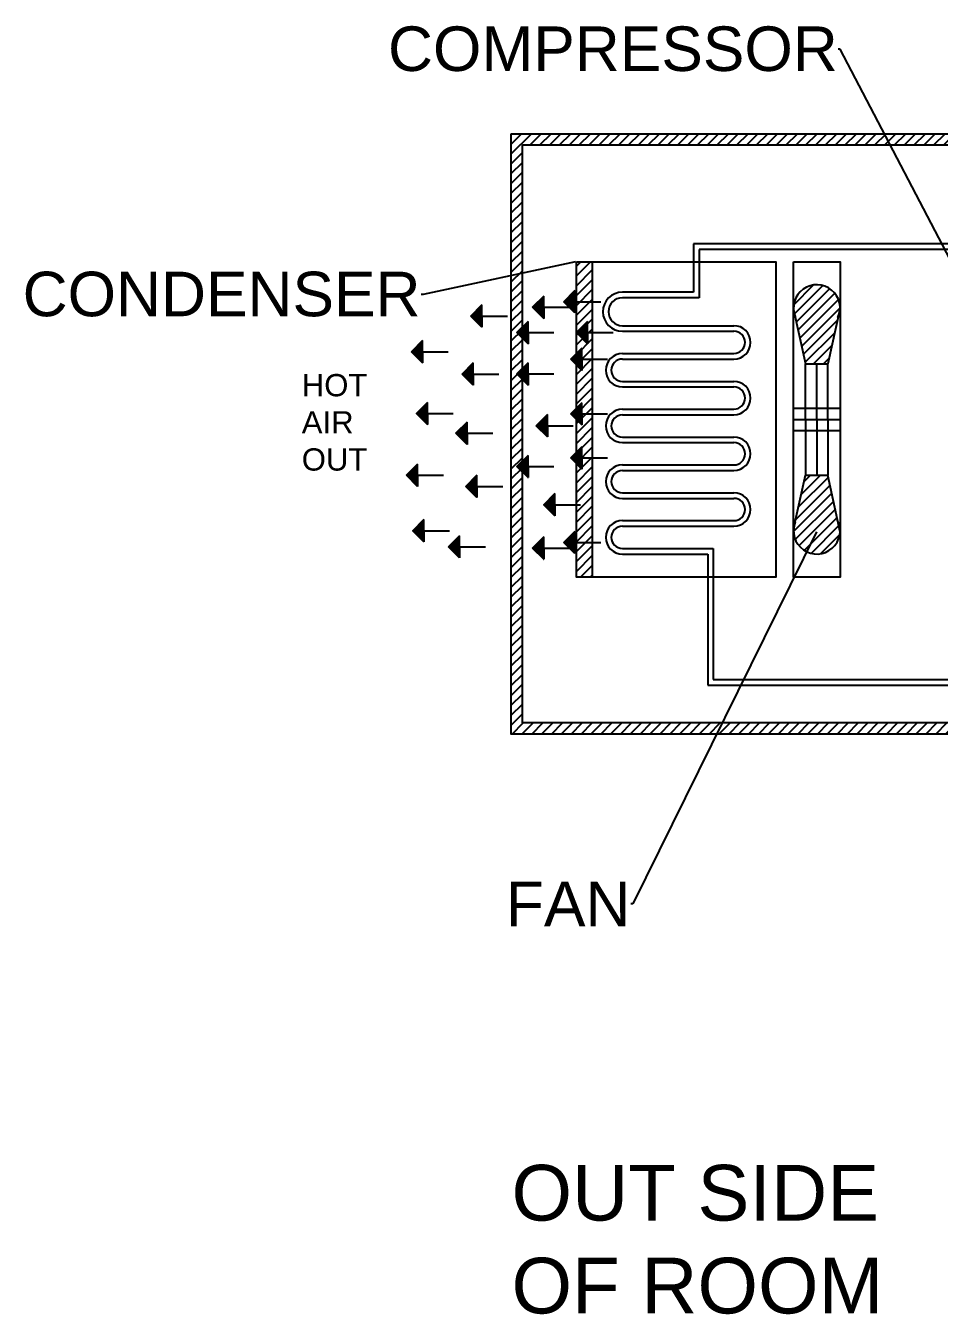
# Model space of a CAD drawing. Header units: inches. Extents: x -37 to 937, y -105 to 265.
# Drawn here: x -36.9 to 127, y -79.5 to 151.8 of the extents above; entities that cross this region are included whole.
import ezdxf
from ezdxf import colors
from ezdxf.entities.mleader import LeaderData, LeaderLine
from ezdxf.math import Vec2, Vec3

# ---------------------------------------------------------------- set-up
doc = ezdxf.new("R2010")
doc.units = ezdxf.units.IN
doc.header["$MEASUREMENT"] = 0
for name, color, linetype in [('COMPRESSOR', 10, 'Continuous'), ('CONDENSER', 4, 'Continuous'), ('PIPES', 170, 'Continuous'), ('TITLE', 6, 'Continuous'), ('WAII', 250, 'Continuous')]:
    doc.layers.add(name, color=color, linetype=linetype)
doc.styles.get("Standard").update_dxf_attribs({"font": 'arial.ttf'})
pattern_1 = [(45, (55.7278, 0), (-0.8838835, 0.8838835), [])]

msp = doc.modelspace()

# ---------------------------------------------------------------- hatches: boundary and pattern name
at = {"true_color": 0xffffff}
h = msp.add_hatch(dxfattribs=at)
h.set_pattern_fill('ANSI31', scale=0.5)
h.set_pattern_definition([(45, (-378.728294, -9.92059), (-0.044194174, 0.044194174), [])])
h.paths.add_polyline_path([(61.63037, 102.28684), (61.63037, 104.28684), (59.63037, 102.28684), (61.63037, 100.28684)])
h = msp.add_hatch()
h.set_pattern_fill('ANSI31', color=256, scale=10)
h.set_pattern_definition(pattern_1)
h.paths.add_polyline_path([(109.18818, 101.10749), (109.18818, 101.45425, 0.931043292), (100.8569, 101.45425), (100.8569, 100.85848), (103.02254, 91.15637), (107.02254, 91.15637)])
h.paths.add_polyline_path([(107.02254, 71.15637), (103.02254, 71.15637), (100.8569, 61.42321), (100.8569, 60.88952, 0.937991471), (109.18818, 60.88952)])
h = msp.add_hatch(dxfattribs=at)
h.set_pattern_fill('ANSI31', scale=0.5)
h.set_pattern_definition([(45, (-384.3426, -10.92059), (-0.044194174, 0.044194174), [])])
h.paths.add_polyline_path([(56.01606, 101.28684), (56.01606, 103.28684), (54.01606, 101.28684), (56.01606, 99.28684)])
h = msp.add_hatch(dxfattribs=at)
h.set_pattern_fill('ANSI31', scale=0.5)
h.set_pattern_definition([(45, (-395.431174, -12.4905), (-0.044194174, 0.044194174), [])])
h.paths.add_polyline_path([(44.92749, 99.71693), (44.92749, 101.71693), (42.92749, 99.71693), (44.92749, 97.71693)])
h = msp.add_hatch(dxfattribs=at)
h.set_pattern_fill('ANSI31', scale=0.5)
h.set_pattern_definition([(45, (-387.159204, -15.466974), (-0.044194174, 0.044194174), [])])
h.paths.add_polyline_path([(53.19946, 96.74046), (53.19946, 98.74046), (51.19946, 96.74046), (53.19946, 94.74046)])
h = msp.add_hatch(dxfattribs=at)
h.set_pattern_fill('ANSI31', scale=0.5)
h.set_pattern_definition([(45, (-376.482855, -15.466974), (-0.044194174, 0.044194174), [])])
h.paths.add_polyline_path([(63.8758, 96.74046), (63.8758, 98.74046), (61.8758, 96.74046), (63.8758, 94.74046)])
h = msp.add_hatch(dxfattribs=at)
h.set_pattern_fill('ANSI31', scale=0.5)
h.set_pattern_definition([(45, (-406.076206, -18.916434), (-0.044194174, 0.044194174), [])])
h.paths.add_polyline_path([(34.28245, 93.291), (34.28245, 95.291), (32.28245, 93.291), (34.28245, 91.291)])
h = msp.add_hatch(dxfattribs=at)
h.set_pattern_fill('ANSI31', scale=0.5)
h.set_pattern_definition([(45, (-377.482855, -20.24594), (-0.044194174, 0.044194174), [])])
h.paths.add_polyline_path([(62.8758, 91.96149), (62.8758, 93.96149), (60.8758, 91.96149), (62.8758, 89.96149)])
h = msp.add_hatch(dxfattribs=at)
h.set_pattern_fill('ANSI31', scale=0.5)
h.set_pattern_definition([(45, (-396.983576, -22.90495), (-0.044194174, 0.044194174), [])])
h.paths.add_polyline_path([(43.37508, 89.30248), (43.37508, 91.30248), (41.37508, 89.30248), (43.37508, 87.30248)])
h = msp.add_hatch(dxfattribs=at)
h.set_pattern_fill('ANSI31', scale=0.5)
h.set_pattern_definition([(45, (-387.159204, -22.886127), (-0.044194174, 0.044194174), [])])
h.paths.add_polyline_path([(53.19946, 89.3213), (53.19946, 91.3213), (51.19946, 89.3213), (53.19946, 87.3213)])
h = msp.add_hatch(dxfattribs=at)
h.set_pattern_fill('ANSI31', scale=0.5)
h.set_pattern_definition([(45, (-405.18912, -29.995635), (-0.044194174, 0.044194174), [])])
h.paths.add_polyline_path([(35.16954, 82.2118), (35.16954, 84.2118), (33.16954, 82.2118), (35.16954, 80.2118)])
h = msp.add_hatch(dxfattribs=at)
h.set_pattern_fill('ANSI31', scale=0.5)
h.set_pattern_definition([(45, (-377.482855, -30.05427), (-0.044194174, 0.044194174), [])])
h.paths.add_polyline_path([(62.8758, 82.15316), (62.8758, 84.15316), (60.8758, 82.15316), (62.8758, 80.15316)])
h = msp.add_hatch(dxfattribs=at)
h.set_pattern_fill('ANSI31', scale=0.5)
h.set_pattern_definition([(45, (-383.677284, -32.192656), (-0.044194174, 0.044194174), [])])
h.paths.add_polyline_path([(56.68138, 80.01478), (56.68138, 82.01478), (54.68138, 80.01478), (56.68138, 78.01478)])
h = msp.add_hatch(dxfattribs=at)
h.set_pattern_fill('ANSI31', scale=0.5)
h.set_pattern_definition([(45, (-398.09243, -33.54098), (-0.044194174, 0.044194174), [])])
h.paths.add_polyline_path([(42.26623, 78.66645), (42.26623, 80.66645), (40.26623, 78.66645), (42.26623, 76.66645)])
h = msp.add_hatch(dxfattribs=at)
h.set_pattern_fill('ANSI31', scale=0.5)
h.set_pattern_definition([(45, (-387.159204, -39.50493), (-0.044194174, 0.044194174), [])])
h.paths.add_polyline_path([(53.19946, 72.7025), (53.19946, 74.7025), (51.19946, 72.7025), (53.19946, 70.7025)])
h = msp.add_hatch(dxfattribs=at)
h.set_pattern_fill('ANSI31', scale=0.5)
h.set_pattern_definition([(45, (-377.482855, -37.97266), (-0.044194174, 0.044194174), [])])
h.paths.add_polyline_path([(62.8758, 74.23477), (62.8758, 76.23477), (60.8758, 74.23477), (62.8758, 72.23477)])
h = msp.add_hatch(dxfattribs=at)
h.set_pattern_fill('ANSI31', scale=0.5)
h.set_pattern_definition([(45, (-406.963294, -41.074835), (-0.044194174, 0.044194174), [])])
h.paths.add_polyline_path([(33.39537, 71.1326), (33.39537, 73.1326), (31.39537, 71.1326), (33.39537, 69.1326)])
h = msp.add_hatch(dxfattribs=at)
h.set_pattern_fill('ANSI31', scale=0.5)
h.set_pattern_definition([(45, (-396.31826, -43.06909), (-0.044194174, 0.044194174), [])])
h.paths.add_polyline_path([(44.0404, 69.13834), (44.0404, 71.13834), (42.0404, 69.13834), (44.0404, 67.13834)])
h = msp.add_hatch(dxfattribs=at)
h.set_pattern_fill('ANSI31', scale=0.5)
h.set_pattern_definition([(45, (-382.346656, -46.37403), (-0.044194174, 0.044194174), [])])
h.paths.add_polyline_path([(58.012, 65.8334), (58.012, 67.8334), (56.012, 65.8334), (58.012, 63.8334)])
h = msp.add_hatch(dxfattribs=at)
h.set_pattern_fill('ANSI31', scale=0.5)
h.set_pattern_definition([(45, (-405.854435, -51.046115), (-0.044194174, 0.044194174), [])])
h.paths.add_polyline_path([(34.50422, 61.16132), (34.50422, 63.16132), (32.50422, 61.16132), (34.50422, 59.16132)])
h = msp.add_hatch(dxfattribs=at)
h.set_pattern_fill('ANSI31', scale=0.5)
h.set_pattern_definition([(45, (-399.42306, -53.92671), (-0.044194174, 0.044194174), [])])
h.paths.add_polyline_path([(40.9356, 58.28072), (40.9356, 60.28072), (38.9356, 58.28072), (40.9356, 56.28072)])
h = msp.add_hatch(dxfattribs=at)
h.set_pattern_fill('ANSI31', scale=0.5)
h.set_pattern_definition([(45, (-378.728294, -53.14829), (-0.044194174, 0.044194174), [])])
h.paths.add_polyline_path([(61.63037, 59.05914), (61.63037, 61.05914), (59.63037, 59.05914), (61.63037, 57.05914)])
h = msp.add_hatch(dxfattribs=at)
h.set_pattern_fill('ANSI31', scale=0.5)
h.set_pattern_definition([(45, (-384.3426, -54.14829), (-0.044194174, 0.044194174), [])])
h.paths.add_polyline_path([(56.01606, 58.05914), (56.01606, 60.05914), (54.01606, 58.05914), (56.01606, 56.05914)])
at = {"layer": 'CONDENSER', "true_color": 0x2776bb}
h = msp.add_hatch(dxfattribs=at)
h.set_pattern_fill('ANSI31', color=152, scale=10)
h.set_pattern_definition(pattern_1)
h.paths.add_polyline_path([(64.71481, 109.45589), (61.8758, 109.45589), (61.8758, 52.85044), (64.71481, 52.85044)])
at = {"layer": 'WAII', "true_color": 0xf27172}
h = msp.add_hatch(dxfattribs=at)
h.set_pattern_fill('ANSI31', color=11, scale=10)
h.set_pattern_definition(pattern_1)
h.paths.add_polyline_path([(253.4649, 132.4244), (50.19946, 132.4244), (50.19946, 24.66045), (253.4649, 24.66045)])
h.paths.add_polyline_path([(251.4649, 130.4244), (251.4649, 26.66045), (52.19946, 26.66045), (52.19946, 130.4244)], flags=16)
h.paths.add_polyline_path([(61.8758, 109.45589), (82.9219, 109.45589), (82.9219, 112.67789), (161.18238, 112.67789), (164.71138, 112.67789), (164.71138, 115.78297), (177.83184, 115.78297), (177.83184, 112.94994), (207.62519, 112.94994), (207.62519, 97.92073), (237.95868, 97.92073), (237.95868, 56.28722), (209.61298, 56.28722), (209.61298, 50.86141), (205.69688, 50.86141), (165.50965, 50.86141), (165.50965, 61.71278), (136.80884, 61.71278), (136.80884, 33.44422), (85.44363, 33.44422), (85.44363, 52.85044), (61.8758, 52.85044)], flags=0)
h.paths.add_polyline_path([(70.14192, 102.98313), (83.9219, 102.98313), (83.9219, 111.67789), (161.18238, 111.67789), (167.70138, 111.67789, -0.034799503), (167.66654, 112.17789, -1), (174.87669, 112.17789, -0.087112725), (174.66111, 110.94994), (205.62519, 110.94994), (205.62519, 88.96807), (223.78293, 88.96807, -1), (223.78293, 85.30371), (207.61298, 85.30371, 1), (207.61298, 77.47152), (223.78293, 77.47152, -1), (223.78293, 73.80716), (207.61298, 73.80716, 1), (207.61298, 65.97497), (223.78293, 65.97497, -1), (223.78293, 62.31061), (207.61298, 62.31061), (207.61298, 52.86141), (203.69688, 52.86141), (167.50965, 52.86141), (167.50965, 74.56415), (164.28616, 74.56415, -0.501863136), (157.57796, 65.56415), (146.03952, 65.56415, -0.619526606), (140.4577, 76.78828), (135.80884, 76.78828), (135.80884, 34.44422), (86.44363, 34.44422), (86.44363, 57.98313), (70.14192, 57.98313, -1), (70.14192, 61.98313), (90.14192, 61.98313, 1), (90.14192, 67.98313), (70.14192, 67.98313, -1), (70.14192, 71.98313), (90.14192, 71.98313, 1), (90.14192, 77.98313), (70.14192, 77.98313, -1), (70.14192, 81.98313), (90.14192, 81.98313, 1), (90.14192, 87.98313), (70.14192, 87.98313, -1), (70.14192, 91.98313), (90.14192, 91.98313, 1), (90.14192, 97.98313), (70.14192, 97.98313, -1)], flags=0)
h.paths.add_polyline_path([(100.8569, 109.45589), (109.18818, 109.45589), (109.18818, 101.45425, -0.035709561), (109.18818, 100.85848), (109.18818, 61.42321, -0.031996286), (109.18818, 60.88952), (109.18818, 52.85685), (100.8569, 52.85685), (100.8569, 60.88952, -0.031996286), (100.8569, 61.42321), (100.8569, 100.85848, -0.035709561), (100.8569, 101.45425)], flags=0)
h.paths.add_polyline_path([(103.02254, 91.15637), (107.02254, 91.15637), (107.02254, 81.15637), (107.02254, 71.15637), (103.02254, 71.15637), (103.02254, 81.15637)], flags=0)
h.paths.add_polyline_path([(146.03952, 77.56415), (157.57796, 77.56415, -1), (157.57796, 67.56415), (146.03952, 67.56415, -1)], flags=0)
h.paths.add_polyline_path([(172.70979, 85.93014), (187.70979, 85.93014), (187.70979, 75.43014), (191.39645, 75.43014), (191.39645, 78.25822), (196.39645, 78.25822), (199.34565, 78.25822), (199.34565, 68.25822), (196.39645, 68.25822), (191.39645, 68.25822), (191.39645, 71.43014), (187.70979, 71.43014), (187.70979, 60.93014), (172.70979, 60.93014), (172.70979, 63.43014)], flags=0)

# ---------------------------------------------------------------- linework, layer by layer
for p, q in [((61.63037, 104.28684), (59.63037, 102.28684)), ((61.63037, 102.28684), (61.63037, 104.28684)), ((56.01606, 103.28684), (54.01606, 101.28684)), ((56.01606, 101.28684), (56.01606, 103.28684)), ((61.63037, 100.28684), (59.63037, 102.28684)), ((61.63037, 102.28684), (66.24467, 102.28684)), ((61.63037, 102.28684), (61.63037, 100.28684)), ((44.92749, 101.71693), (42.92749, 99.71693)), ((44.92749, 97.71693), (42.92749, 99.71693)), ((44.92749, 99.71693), (44.92749, 101.71693)), ((44.92749, 99.71693), (49.54179, 99.71693)), ((44.92749, 99.71693), (44.92749, 97.71693)), ((56.01606, 99.28684), (54.01606, 101.28684)), ((56.01606, 101.28684), (60.63037, 101.28684)), ((56.01606, 101.28684), (56.01606, 99.28684)), ((100.8569, 100.85848), (103.02254, 91.15637)), ((109.19881, 101.15637), (107.02254, 91.15637)), ((53.19946, 98.74046), (51.19946, 96.74046)), ((53.19946, 96.74046), (53.19946, 98.74046)), ((63.8758, 98.74046), (61.8758, 96.74046)), ((63.8758, 96.74046), (63.8758, 98.74046)), ((34.28245, 95.291), (32.28245, 93.291)), ((34.28245, 93.291), (34.28245, 95.291)), ((53.19946, 94.74046), (51.19946, 96.74046)), ((53.19946, 96.74046), (57.81376, 96.74046)), ((53.19946, 96.74046), (53.19946, 94.74046)), ((63.8758, 94.74046), (61.8758, 96.74046)), ((63.8758, 96.74046), (68.49011, 96.74046)), ((63.8758, 96.74046), (63.8758, 94.74046)), ((34.28245, 91.291), (32.28245, 93.291)), ((34.28245, 93.291), (38.89676, 93.291)), ((34.28245, 93.291), (34.28245, 91.291)), ((62.8758, 93.96149), (60.8758, 91.96149)), ((62.8758, 91.96149), (62.8758, 93.96149)), ((43.37508, 91.30248), (41.37508, 89.30248)), ((43.37508, 89.30248), (43.37508, 91.30248)), ((53.19946, 91.3213), (51.19946, 89.3213)), ((53.19946, 89.3213), (53.19946, 91.3213)), ((62.8758, 89.96149), (60.8758, 91.96149)), ((62.8758, 91.96149), (67.49011, 91.96149)), ((62.8758, 91.96149), (62.8758, 89.96149)), ((103.02254, 81.15637), (103.02254, 91.15637)), ((103.02254, 91.15637), (107.02254, 91.15637)), ((105.02254, 81.15637), (105.02254, 91.15637)), ((107.02254, 81.15637), (107.02254, 91.15637)), ((43.37508, 87.30248), (41.37508, 89.30248)), ((43.37508, 89.30248), (47.98939, 89.30248)), ((43.37508, 89.30248), (43.37508, 87.30248)), ((53.19946, 87.3213), (51.19946, 89.3213)), ((53.19946, 89.3213), (57.81376, 89.3213)), ((53.19946, 89.3213), (53.19946, 87.3213)), ((35.16954, 84.2118), (33.16954, 82.2118)), ((35.16954, 82.2118), (35.16954, 84.2118)), ((62.8758, 84.15316), (60.8758, 82.15316)), ((62.8758, 82.15316), (62.8758, 84.15316)), ((35.16954, 80.2118), (33.16954, 82.2118)), ((35.16954, 82.2118), (39.78384, 82.2118)), ((35.16954, 82.2118), (35.16954, 80.2118)), ((56.68138, 82.01478), (54.68138, 80.01478)), ((56.68138, 80.01478), (56.68138, 82.01478)), ((62.8758, 80.15316), (60.8758, 82.15316)), ((62.8758, 82.15316), (67.49011, 82.15316)), ((62.8758, 82.15316), (62.8758, 80.15316)), ((100.8569, 83.15637), (109.18818, 83.15637)), ((100.8569, 81.15637), (109.18818, 81.15637)), ((103.02254, 81.15637), (103.02254, 71.15637)), ((105.02254, 81.15637), (105.02254, 71.15637)), ((107.02254, 81.15637), (107.02254, 71.15637)), ((42.26623, 80.66645), (40.26623, 78.66645)), ((42.26623, 76.66645), (40.26623, 78.66645)), ((42.26623, 78.66645), (42.26623, 80.66645)), ((42.26623, 78.66645), (46.88053, 78.66645)), ((42.26623, 78.66645), (42.26623, 76.66645)), ((56.68138, 78.01478), (54.68138, 80.01478)), ((56.68138, 80.01478), (61.29568, 80.01478)), ((56.68138, 80.01478), (56.68138, 78.01478)), ((100.8569, 79.15637), (109.18818, 79.15637)), ((53.19946, 74.7025), (51.19946, 72.7025)), ((53.19946, 72.7025), (53.19946, 74.7025)), ((62.8758, 76.23477), (60.8758, 74.23477)), ((62.8758, 72.23477), (60.8758, 74.23477)), ((62.8758, 74.23477), (62.8758, 76.23477)), ((62.8758, 74.23477), (67.49011, 74.23477)), ((62.8758, 74.23477), (62.8758, 72.23477)), ((33.39537, 73.1326), (31.39537, 71.1326)), ((33.39537, 71.1326), (33.39537, 73.1326)), ((53.19946, 70.7025), (51.19946, 72.7025)), ((53.19946, 72.7025), (57.81376, 72.7025)), ((53.19946, 72.7025), (53.19946, 70.7025)), ((33.39537, 69.1326), (31.39537, 71.1326)), ((33.39537, 71.1326), (38.00967, 71.1326)), ((33.39537, 71.1326), (33.39537, 69.1326)), ((44.0404, 71.13834), (42.0404, 69.13834)), ((44.0404, 69.13834), (44.0404, 71.13834)), ((100.8569, 61.42321), (103.02254, 71.15637)), ((103.02254, 71.15637), (107.02254, 71.15637)), ((109.18818, 60.88952), (107.02254, 71.15637)), ((44.0404, 67.13834), (42.0404, 69.13834)), ((44.0404, 69.13834), (48.6547, 69.13834)), ((44.0404, 69.13834), (44.0404, 67.13834)), ((58.012, 67.8334), (56.012, 65.8334)), ((58.012, 65.8334), (58.012, 67.8334)), ((58.012, 63.8334), (56.012, 65.8334)), ((58.012, 65.8334), (62.62631, 65.8334)), ((58.012, 65.8334), (58.012, 63.8334)), ((34.50422, 63.16132), (32.50422, 61.16132)), ((34.50422, 61.16132), (34.50422, 63.16132)), ((34.50422, 59.16132), (32.50422, 61.16132)), ((34.50422, 61.16132), (39.11853, 61.16132)), ((34.50422, 61.16132), (34.50422, 59.16132)), ((40.9356, 60.28072), (38.9356, 58.28072)), ((40.9356, 58.28072), (40.9356, 60.28072)), ((61.63037, 61.05914), (59.63037, 59.05914)), ((61.63037, 59.05914), (61.63037, 61.05914)), ((40.9356, 56.28072), (38.9356, 58.28072)), ((40.9356, 58.28072), (45.5499, 58.28072)), ((40.9356, 58.28072), (40.9356, 56.28072)), ((56.01606, 60.05914), (54.01606, 58.05914)), ((56.01606, 56.05914), (54.01606, 58.05914)), ((56.01606, 58.05914), (56.01606, 60.05914)), ((56.01606, 58.05914), (60.63037, 58.05914)), ((56.01606, 58.05914), (56.01606, 56.05914)), ((61.63037, 57.05914), (59.63037, 59.05914)), ((61.63037, 59.05914), (66.24467, 59.05914)), ((61.63037, 59.05914), (61.63037, 57.05914))]:
    msp.add_line(p, q)
msp.add_lwpolyline([(100.8569, 109.45589), (109.18818, 109.45589), (109.18818, 52.85685), (100.8569, 52.85685)], close=True)
for centre, radius, start, end in [((105.02254, 101.15637), 4.17628, 335.4445879, 201.0755267), ((105.02254, 61.15637), 4.17418, 158.5771706, 27.4874424)]:
    msp.add_arc(centre, radius, start, end)
at = {"layer": 'CONDENSER'}
msp.add_line((64.71481, 109.45589), (64.71481, 52.85044), dxfattribs=at)
msp.add_lwpolyline([(61.8758, 109.45589), (97.64731, 109.45589), (97.64731, 52.85044), (61.8758, 52.85044)], close=True, dxfattribs=at)
at = {"layer": 'PIPES'}
for p, q in [((161.18238, 112.67789), (82.9219, 112.67789)), ((82.9219, 112.67789), (82.9219, 103.98313)), ((161.18238, 111.67789), (83.9219, 111.67789)), ((83.9219, 111.67789), (83.9219, 102.98313)), ((82.9219, 103.98313), (70.14192, 103.98313)), ((83.9219, 102.98313), (70.14192, 102.98313)), ((70.14192, 97.98313), (90.14192, 97.98313)), ((70.14192, 96.98313), (90.14192, 96.98313)), ((70.14192, 92.98313), (90.14192, 92.98313)), ((70.14192, 91.98313), (90.14192, 91.98313)), ((70.14192, 87.98313), (90.14192, 87.98313)), ((70.14192, 86.98313), (90.14192, 86.98313)), ((70.14192, 82.98313), (90.14192, 82.98313)), ((70.14192, 81.98313), (90.14192, 81.98313)), ((70.14192, 77.98313), (90.14192, 77.98313)), ((70.14192, 76.98313), (90.14192, 76.98313)), ((70.14192, 72.98313), (90.14192, 72.98313)), ((70.14192, 71.98313), (90.14192, 71.98313)), ((70.14192, 67.98313), (90.14192, 67.98313)), ((70.14192, 66.98313), (90.14192, 66.98313)), ((70.14192, 62.98313), (90.14192, 62.98313)), ((70.14192, 61.98313), (90.14192, 61.98313)), ((70.14192, 57.98313), (86.44363, 57.98313)), ((86.44363, 57.98313), (86.44363, 34.44422)), ((70.14192, 56.98313), (85.44363, 56.98313)), ((85.44363, 56.98313), (85.44363, 33.44422)), ((85.44363, 33.44422), (136.80884, 33.44422)), ((86.44363, 34.44422), (135.80884, 34.44422))]:
    msp.add_line(p, q, dxfattribs=at)
for centre, radius, start, end in [((70.14192, 100.48313), 3.5, 90, 270), ((70.14192, 100.48313), 2.5, 90, 270), ((90.14192, 94.98313), 3, 270, 90), ((90.14192, 94.98313), 2, 270, 90), ((70.14192, 89.98313), 3, 90, 270), ((70.14192, 89.98313), 2, 90, 270), ((90.14192, 84.98313), 3, 270, 90), ((90.14192, 84.98313), 2, 270, 90), ((70.14192, 79.98313), 3, 90, 270), ((70.14192, 79.98313), 2, 90, 270), ((90.14192, 74.98313), 3, 270, 90), ((90.14192, 74.98313), 2, 270, 90), ((70.14192, 69.98313), 3, 90, 270), ((70.14192, 69.98313), 2, 90, 270), ((90.14192, 64.98313), 3, 270, 90), ((90.14192, 64.98313), 2, 270, 90), ((70.14192, 59.98313), 3, 90, 270), ((70.14192, 59.98313), 2, 90, 270)]:
    msp.add_arc(centre, radius, start, end, dxfattribs=at)
at = {"layer": 'WAII'}
for points in [[(50.19946, 132.4244), (253.4649, 132.4244), (253.4649, 24.66045), (50.19946, 24.66045)], [(52.19946, 130.4244), (251.4649, 130.4244), (251.4649, 26.66045), (52.19946, 26.66045)]]:
    msp.add_lwpolyline(points, close=True, dxfattribs=at)

# ---------------------------------------------------------------- texts
at = {"insert": (12.59838, 89.30186), "char_height": 4, "attachment_point": 1}
msp.add_mtext_dynamic_manual_height_columns('HOT AIR OUT', width=18.4831259, gutter_width=1, heights=[0], dxfattribs=at)
at = {"layer": 'TITLE', "insert": (50.24144, -52.67667), "char_height": 10, "attachment_point": 1}
msp.add_mtext_dynamic_manual_height_columns('OUT SIDE OF ROOM', width=76.0139891, gutter_width=1, heights=[0], dxfattribs=at)

# ---------------------------------------------------------------- leaders
ml = msp.add_multileader_mtext('Standard')
ml.set_content('FAN', color=256)
ml.set_leader_properties()
ml.build(insert=Vec2(0, 0))
ml.multileader.update_dxf_attribs({"dogleg_length": 0.36, "arrow_head_size": 0.18})
ctx = ml.context
ctx.base_point, ctx.char_height, ctx.arrow_head_size, ctx.landing_gap_size, ctx.plane_origin = Vec3(50.97238, -5.82699), 8, 0.18, 0.09, Vec3(105.02254, 61.15637)
ctx.text_align_type = 2
notes = []
notes.append((ctx, [(0, (1, 1, 0), (72.0308, -5.82699), (-1, 0), 0.36, [(0, [(105.02254, 61.15637)], 0, [])])]))
ctx.mtext.insert, ctx.mtext.alignment, ctx.mtext.flow_direction = Vec3(71.5808, -1.82699), 3, 5
at = {"layer": 'COMPRESSOR'}
ml = msp.add_multileader_mtext('Standard', dxfattribs=at)
ml.set_content('COMPRESSOR', color=256)
ml.set_leader_properties()
ml.build(insert=Vec2(0, 0))
ml.multileader.update_dxf_attribs({"dogleg_length": 0.36, "arrow_head_size": 0.18})
ctx = ml.context
ctx.base_point, ctx.char_height, ctx.arrow_head_size, ctx.landing_gap_size, ctx.plane_origin = Vec3(28.67405, 147.63496), 8, 0.18, 0.09, Vec3(140.28739, 88.04742)
ctx.text_align_type = 2
notes.append((ctx, [(0, (1, 1, 0), (109.24133, 147.63496), (-1, 0), 0.36, [(0, [(140.28739, 88.04742)], 0, [])])]))
ctx.mtext.insert, ctx.mtext.alignment, ctx.mtext.flow_direction = Vec3(108.79133, 151.70317), 3, 5
at = {"layer": 'CONDENSER'}
ml = msp.add_multileader_mtext('Standard', dxfattribs=at)
ml.set_content('CONDENSER', color=256)
ml.set_leader_properties()
ml.build(insert=Vec2(0, 0))
ml.multileader.update_dxf_attribs({"dogleg_length": 0.36, "arrow_head_size": 0.18})
ctx = ml.context
ctx.base_point, ctx.char_height, ctx.arrow_head_size, ctx.landing_gap_size, ctx.plane_origin = Vec3(-36.88569, 103.60335), 8, 0.18, 0.09, Vec3(61.8758, 109.45589)
ctx.text_align_type = 2
notes.append((ctx, [(0, (1, 1, 0), (34.36645, 103.60335), (-1, 0), 0.36, [(0, [(61.8758, 109.45589)], 0, [])])]))
ctx.mtext.insert, ctx.mtext.alignment, ctx.mtext.flow_direction = Vec3(33.91645, 107.67156), 3, 5
for ctx, leaders in notes:
    for number, flags, end, landing, length, lines in leaders:
        leader = LeaderData()
        leader.index, (leader.has_last_leader_line, leader.has_dogleg_vector, leader.attachment_direction) = number, flags
        leader.last_leader_point, leader.dogleg_vector, leader.dogleg_length = Vec3(end), Vec3(landing), length
        for number, points, colour, breaks in lines:
            line = LeaderLine()
            line.index, line.vertices, line.color, line.breaks = number, Vec3.list(points), colors.encode_raw_color(colour), breaks
            leader.lines.append(line)
        ctx.leaders.append(leader)

doc.saveas('drawing.dxf')
